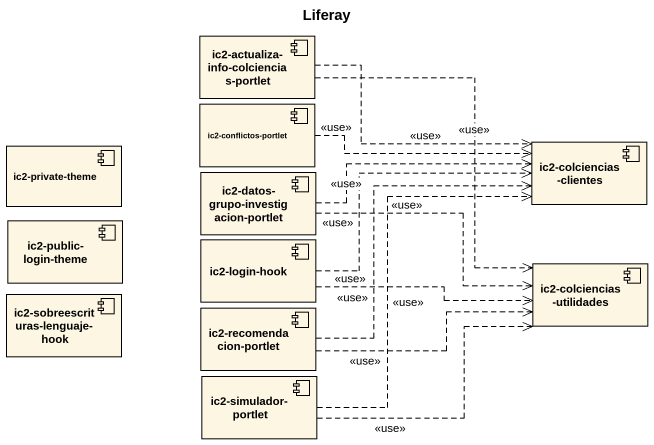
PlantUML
@startuml
title Liferay
component "ic2-actualiza-info-colciencias-portlet" as ic2_actualiza_info
component "ic2-conflictos-portlet" as ic2_conflictos_portlet
component "ic2-private-theme" as ic2_private_theme
component "ic2-colciencias-clientes" as ic2_colciencias_clientes
component "ic2-datos-grupo-investigacion-portlet" as ic2_datos_grupo
component "ic2-public-login-theme" as ic2_public_login_theme
component "ic2-login-hook" as ic2_login_hook
component "ic2-sobreescrituras-lenguaje-hook" as ic2_sobreescrituras
component "ic2-colciencias-utilidades" as ic2_colciencias_utilidades
component "ic2-recomendacion-portlet" as ic2_recomendacion_portlet
component "ic2-simulador-portlet" as ic2_simulador_portlet
ic2_actualiza_info .right.> ic2_colciencias_clientes : <<use>>
ic2_actualiza_info ..> ic2_colciencias_utilidades : <<use>>
ic2_conflictos_portlet .right.> ic2_colciencias_clientes : <<use>>
ic2_datos_grupo .right.> ic2_colciencias_clientes : <<use>>
ic2_datos_grupo .right.> ic2_colciencias_utilidades : <<use>>
ic2_login_hook .right.> ic2_colciencias_clientes : <<use>>
ic2_login_hook .right.> ic2_colciencias_utilidades : <<use>>
ic2_recomendacion_portlet .right.> ic2_colciencias_clientes : <<use>>
ic2_recomendacion_portlet .right.> ic2_colciencias_utilidades : <<use>>
ic2_simulador_portlet .up.> ic2_colciencias_clientes : <<use>>
ic2_simulador_portlet .right.> ic2_colciencias_utilidades : <<use>>
@enduml
